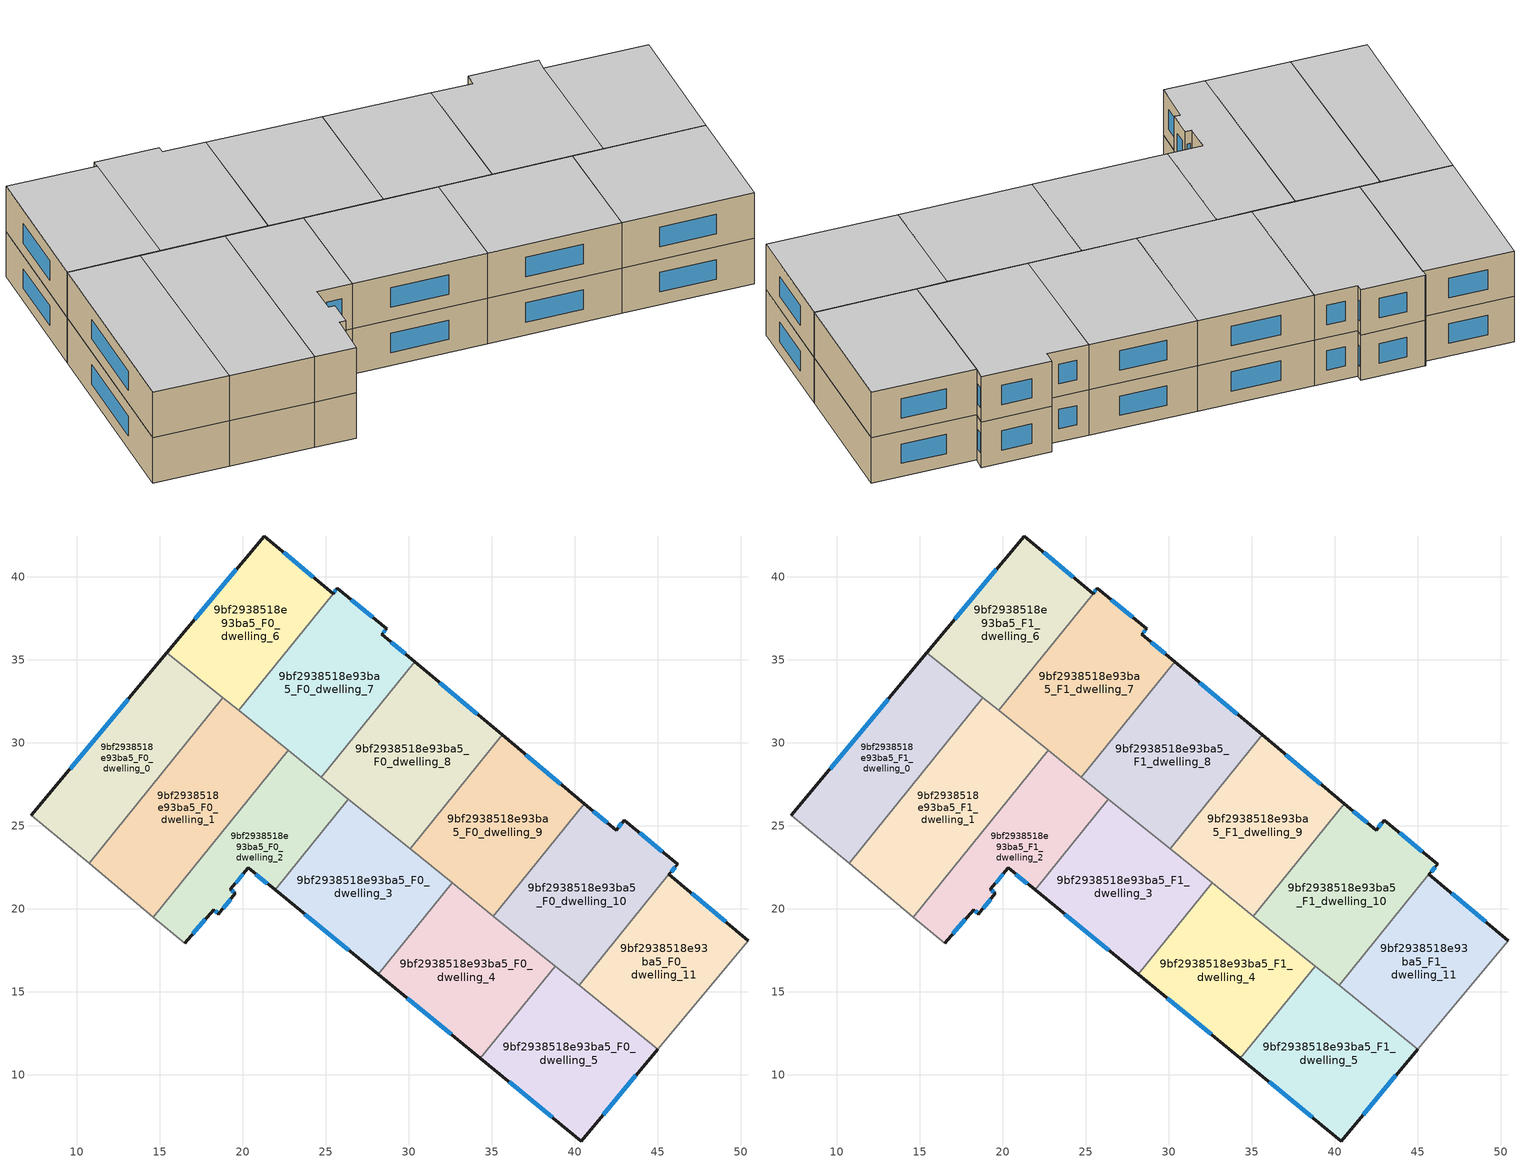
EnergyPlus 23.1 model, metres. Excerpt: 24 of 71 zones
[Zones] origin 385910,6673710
9bf2938518e93ba5_F0_dwelling_0
 floor ground (EU_floor_Construction): 18.81,32.71 10.74,22.73 7.27,25.63 15.44,35.43 z0
 wall outside (EU_wall_Construction): 15.44,35.43 7.27,25.63 z0:3
 wall to 9bf2938518e93ba5_F0_dwelling_1 (EU_wall_Construction): 10.74,22.73 18.81,32.71 z0:3
 wall adiabatic (EU_wall_Construction): 7.27,25.63 10.74,22.73 z0:3
 wall to 9bf2938518e93ba5_F0_dwelling_6 (EU_wall_Construction): 18.81,32.71 15.44,35.43 z0:3
 window (EU_Window_Construction): 13.11,32.63 9.6,28.43 z0.86:2.14
9bf2938518e93ba5_F0_dwelling_1
 floor ground (EU_floor_Construction): 22.74,29.54 14.62,19.49 10.74,22.73 18.81,32.71 z0
 wall to 9bf2938518e93ba5_F0_dwelling_2 (EU_wall_Construction): 14.62,19.49 22.74,29.54 z0:3
 wall adiabatic (EU_wall_Construction): 10.74,22.73 14.62,19.49 z0:3
 wall to 9bf2938518e93ba5_F0_dwelling_7 (EU_wall_Construction): 22.74,29.54 19.76,31.95 z0:3
 wall to 9bf2938518e93ba5_F0_dwelling_6 (EU_wall_Construction): 19.76,31.95 18.81,32.71 z0:3
9bf2938518e93ba5_F0_dwelling_10
 floor ground (EU_floor_Construction): 42.97,25.33 46.2,22.67 45.66,22.08 40.25,15.38 35.1,19.55 40.58,26.33 42.48,24.74 z0
 wall outside (EU_wall_Construction): 45.66,22.08 46.2,22.67 42.97,25.33 42.48,24.74 40.58,26.33 z0:3
 wall to 9bf2938518e93ba5_F0_dwelling_11 (EU_wall_Construction): 40.25,15.38 45.66,22.08 z0:3
 wall to 9bf2938518e93ba5_F0_dwelling_9 (EU_wall_Construction): 40.58,26.33 35.1,19.55 z0:3
 wall to 9bf2938518e93ba5_F0_dwelling_4 (EU_wall_Construction): 35.1,19.55 38.81,16.55 z0:3
 wall to 9bf2938518e93ba5_F0_dwelling_5 (EU_wall_Construction): 38.81,16.55 40.25,15.38 z0:3
 window (EU_Window_Construction): 41.94,25.19 41.12,25.87 / 42.83,25.16 42.62,24.91 / 45.28,23.43 43.89,24.57 / 45.81,22.25 46.04,22.5 z0.86:2.14
9bf2938518e93ba5_F0_dwelling_11
 floor ground (EU_floor_Construction): 50.44,18.08 44.99,11.55 40.25,15.38 45.66,22.08 z0
 wall outside (EU_wall_Construction): 50.44,18.08 45.66,22.08 z0:3
 wall adiabatic (EU_wall_Construction): 44.99,11.55 50.44,18.08 z0:3
 wall to 9bf2938518e93ba5_F0_dwelling_5 (EU_wall_Construction): 40.25,15.38 44.99,11.55 z0:3
 window (EU_Window_Construction): 49.07,19.22 47.03,20.94 z0.86:2.14
9bf2938518e93ba5_F0_dwelling_2
 floor ground (EU_floor_Construction): 26.36,26.61 21.95,21.14 20.33,22.47 19.26,21.18 19.56,20.93 18.54,19.68 18.26,19.95 16.5,17.92 14.62,19.49 22.74,29.54 z0
 wall outside (EU_wall_Construction): 16.5,17.92 18.26,19.95 18.54,19.68 19.56,20.93 19.26,21.18 20.33,22.47 21.95,21.14 z0:3
 wall adiabatic (EU_wall_Construction): 14.62,19.49 16.5,17.92 z0:3
 wall to 9bf2938518e93ba5_F0_dwelling_3 (EU_wall_Construction): 21.95,21.14 26.36,26.61 z0:3
 wall to 9bf2938518e93ba5_F0_dwelling_8 (EU_wall_Construction): 26.36,26.61 24.73,27.92 z0:3
 wall to 9bf2938518e93ba5_F0_dwelling_7 (EU_wall_Construction): 24.73,27.92 22.74,29.54 z0:3
 window (EU_Window_Construction): 18.83,20.04 19.27,20.58 / 18.34,19.87 18.46,19.76 / 17,18.5 17.75,19.37 / 20.79,22.09 21.49,21.52 / 19.57,21.55 20.03,22.11 / 19.47,21.01 19.35,21.11 z0.86:2.14
9bf2938518e93ba5_F0_dwelling_3
 floor ground (EU_floor_Construction): 32.61,21.56 28.16,16.05 21.95,21.14 26.36,26.61 z0
 wall outside (EU_wall_Construction): 21.95,21.14 28.16,16.05 z0:3
 wall to 9bf2938518e93ba5_F0_dwelling_4 (EU_wall_Construction): 28.16,16.05 32.61,21.56 z0:3
 wall to 9bf2938518e93ba5_F0_dwelling_9 (EU_wall_Construction): 32.61,21.56 30.08,23.61 z0:3
 wall to 9bf2938518e93ba5_F0_dwelling_8 (EU_wall_Construction): 30.08,23.61 26.36,26.61 z0:3
 window (EU_Window_Construction): 23.73,19.69 26.39,17.5 z0.86:2.14
9bf2938518e93ba5_F0_dwelling_4
 floor ground (EU_floor_Construction): 38.81,16.55 34.32,11 28.16,16.05 32.61,21.56 z0
 wall outside (EU_wall_Construction): 28.16,16.05 34.32,11 z0:3
 wall to 9bf2938518e93ba5_F0_dwelling_5 (EU_wall_Construction): 34.32,11 38.81,16.55 z0:3
 wall to 9bf2938518e93ba5_F0_dwelling_9 (EU_wall_Construction): 35.1,19.55 32.61,21.56 z0:3
 window (EU_Window_Construction): 29.92,14.6 32.56,12.44 z0.86:2.14
9bf2938518e93ba5_F0_dwelling_5
 floor ground (EU_floor_Construction): 44.99,11.55 40.38,6.02 34.32,11 38.81,16.55 z0
 wall outside (EU_wall_Construction): 34.32,11 40.38,6.02 44.99,11.55 z0:3
 window (EU_Window_Construction): 41.7,7.6 43.68,9.97 / 36.05,9.57 38.65,7.44 z0.86:2.14
9bf2938518e93ba5_F0_dwelling_6
 floor ground (EU_floor_Construction): 25.44,38.98 19.76,31.95 15.44,35.43 21.29,42.45 z0
 wall outside (EU_wall_Construction): 25.44,38.98 21.29,42.45 15.44,35.43 z0:3
 wall to 9bf2938518e93ba5_F0_dwelling_7 (EU_wall_Construction): 19.76,31.95 25.44,38.98 z0:3
 window (EU_Window_Construction): 19.62,40.45 17.11,37.44 / 24.25,39.97 22.48,41.46 z0.86:2.14
9bf2938518e93ba5_F0_dwelling_7
 floor ground (EU_floor_Construction): 28.67,36.86 28.38,36.52 30.35,34.88 24.73,27.92 19.76,31.95 25.44,38.98 25.68,39.3 25.69,39.29 z0
 wall outside (EU_wall_Construction): 30.35,34.88 28.38,36.52 28.67,36.86 25.69,39.29 25.68,39.3 25.44,38.98 z0:3
 wall to 9bf2938518e93ba5_F0_dwelling_8 (EU_wall_Construction): 24.73,27.92 30.35,34.88 z0:3
 window (EU_Window_Construction): 25.61,39.21 25.51,39.07 / 27.82,37.56 26.54,38.6 / 28.46,36.62 28.59,36.76 / 29.79,35.35 28.95,36.05 z0.86:2.14
9bf2938518e93ba5_F0_dwelling_8
 floor ground (EU_floor_Construction): 35.62,30.47 30.08,23.61 24.73,27.92 30.35,34.88 z0
 wall outside (EU_wall_Construction): 35.62,30.47 30.35,34.88 z0:3
 wall to 9bf2938518e93ba5_F0_dwelling_9 (EU_wall_Construction): 30.08,23.61 35.62,30.47 z0:3
 window (EU_Window_Construction): 34.12,31.73 31.86,33.62 z0.86:2.14
9bf2938518e93ba5_F0_dwelling_9
 floor ground (EU_floor_Construction): 40.58,26.33 35.1,19.55 30.08,23.61 35.62,30.47 z0
 wall outside (EU_wall_Construction): 40.58,26.33 35.62,30.47 z0:3
 window (EU_Window_Construction): 39.16,27.51 37.04,29.29 z0.86:2.14
9bf2938518e93ba5_F1_dwelling_0
 floor to 9bf2938518e93ba5_F0_dwelling_0 (EU_floor_Construction): 18.81,32.71 10.74,22.73 7.27,25.63 15.44,35.43 z3
 wall outside (EU_wall_Construction): 15.44,35.43 7.27,25.63 z3:6
 wall to 9bf2938518e93ba5_F1_dwelling_1 (EU_wall_Construction): 10.74,22.73 18.81,32.71 z3:6
 wall adiabatic (EU_wall_Construction): 7.27,25.63 10.74,22.73 z3:6
 wall to 9bf2938518e93ba5_F1_dwelling_6 (EU_wall_Construction): 18.81,32.71 15.44,35.43 z3:6
 window (EU_Window_Construction): 13.11,32.63 9.6,28.43 z3.86:5.14
 ceiling to 9bf2938518e93ba5_F2_dwelling_0 (EU_floor_Construction): 10.74,22.73 18.81,32.71 15.44,35.43 7.27,25.63 z6
9bf2938518e93ba5_F1_dwelling_1
 floor to 9bf2938518e93ba5_F0_dwelling_1 (EU_floor_Construction): 22.74,29.54 14.62,19.49 10.74,22.73 18.81,32.71 z3
 wall to 9bf2938518e93ba5_F1_dwelling_2 (EU_wall_Construction): 14.62,19.49 22.74,29.54 z3:6
 wall adiabatic (EU_wall_Construction): 10.74,22.73 14.62,19.49 z3:6
 wall to 9bf2938518e93ba5_F1_dwelling_7 (EU_wall_Construction): 22.74,29.54 19.76,31.95 z3:6
 wall to 9bf2938518e93ba5_F1_dwelling_6 (EU_wall_Construction): 19.76,31.95 18.81,32.71 z3:6
 ceiling to 9bf2938518e93ba5_F2_dwelling_1 (EU_floor_Construction): 14.62,19.49 22.74,29.54 18.81,32.71 10.74,22.73 z6
9bf2938518e93ba5_F1_dwelling_10
 floor to 9bf2938518e93ba5_F0_dwelling_10 (EU_floor_Construction): 42.97,25.33 46.2,22.67 45.66,22.08 40.25,15.38 35.1,19.55 40.58,26.33 42.48,24.74 z3
 wall outside (EU_wall_Construction): 45.66,22.08 46.2,22.67 42.97,25.33 42.48,24.74 40.58,26.33 z3:6
 wall to 9bf2938518e93ba5_F1_dwelling_11 (EU_wall_Construction): 40.25,15.38 45.66,22.08 z3:6
 wall to 9bf2938518e93ba5_F1_dwelling_9 (EU_wall_Construction): 40.58,26.33 35.1,19.55 z3:6
 wall to 9bf2938518e93ba5_F1_dwelling_4 (EU_wall_Construction): 35.1,19.55 38.81,16.55 z3:6
 wall to 9bf2938518e93ba5_F1_dwelling_5 (EU_wall_Construction): 38.81,16.55 40.25,15.38 z3:6
 window (EU_Window_Construction): 41.94,25.19 41.12,25.87 / 42.83,25.16 42.62,24.91 / 45.28,23.43 43.89,24.57 / 45.81,22.25 46.04,22.5 z3.86:5.14
 ceiling to 9bf2938518e93ba5_F2_dwelling_10 (EU_floor_Construction): 40.25,15.38 45.66,22.08 46.2,22.67 42.97,25.33 42.48,24.74 40.58,26.33 35.1,19.55 z6
9bf2938518e93ba5_F1_dwelling_11
 floor to 9bf2938518e93ba5_F0_dwelling_11 (EU_floor_Construction): 50.44,18.08 44.99,11.55 40.25,15.38 45.66,22.08 z3
 wall outside (EU_wall_Construction): 50.44,18.08 45.66,22.08 z3:6
 wall adiabatic (EU_wall_Construction): 44.99,11.55 50.44,18.08 z3:6
 wall to 9bf2938518e93ba5_F1_dwelling_5 (EU_wall_Construction): 40.25,15.38 44.99,11.55 z3:6
 window (EU_Window_Construction): 49.07,19.22 47.03,20.94 z3.86:5.14
 ceiling to 9bf2938518e93ba5_F2_dwelling_11 (EU_floor_Construction): 44.99,11.55 50.44,18.08 45.66,22.08 40.25,15.38 z6
9bf2938518e93ba5_F1_dwelling_2
 floor to 9bf2938518e93ba5_F0_dwelling_2 (EU_floor_Construction): 26.36,26.61 21.95,21.14 20.33,22.47 19.26,21.18 19.56,20.93 18.54,19.68 18.26,19.95 16.5,17.92 14.62,19.49 22.74,29.54 z3
 wall outside (EU_wall_Construction): 16.5,17.92 18.26,19.95 18.54,19.68 19.56,20.93 19.26,21.18 20.33,22.47 21.95,21.14 z3:6
 wall adiabatic (EU_wall_Construction): 14.62,19.49 16.5,17.92 z3:6
 wall to 9bf2938518e93ba5_F1_dwelling_3 (EU_wall_Construction): 21.95,21.14 26.36,26.61 z3:6
 wall to 9bf2938518e93ba5_F1_dwelling_8 (EU_wall_Construction): 26.36,26.61 24.73,27.92 z3:6
 wall to 9bf2938518e93ba5_F1_dwelling_7 (EU_wall_Construction): 24.73,27.92 22.74,29.54 z3:6
 window (EU_Window_Construction): 18.83,20.04 19.27,20.58 / 18.34,19.87 18.46,19.76 / 17,18.5 17.75,19.37 / 20.79,22.09 21.49,21.52 / 19.57,21.55 20.03,22.11 / 19.47,21.01 19.35,21.11 z3.86:5.14
 ceiling to 9bf2938518e93ba5_F2_dwelling_2 (EU_floor_Construction): 21.95,21.14 26.36,26.61 22.74,29.54 14.62,19.49 16.5,17.92 18.26,19.95 18.54,19.68 19.56,20.93 19.26,21.18 20.33,22.47 z6
9bf2938518e93ba5_F1_dwelling_3
 floor to 9bf2938518e93ba5_F0_dwelling_3 (EU_floor_Construction): 32.61,21.56 28.16,16.05 21.95,21.14 26.36,26.61 z3
 wall outside (EU_wall_Construction): 21.95,21.14 28.16,16.05 z3:6
 wall to 9bf2938518e93ba5_F1_dwelling_4 (EU_wall_Construction): 28.16,16.05 32.61,21.56 z3:6
 wall to 9bf2938518e93ba5_F1_dwelling_9 (EU_wall_Construction): 32.61,21.56 30.08,23.61 z3:6
 wall to 9bf2938518e93ba5_F1_dwelling_8 (EU_wall_Construction): 30.08,23.61 26.36,26.61 z3:6
 window (EU_Window_Construction): 23.73,19.69 26.39,17.5 z3.86:5.14
 ceiling to 9bf2938518e93ba5_F2_dwelling_3 (EU_floor_Construction): 28.16,16.05 32.61,21.56 26.36,26.61 21.95,21.14 z6
9bf2938518e93ba5_F1_dwelling_4
 floor to 9bf2938518e93ba5_F0_dwelling_4 (EU_floor_Construction): 38.81,16.55 34.32,11 28.16,16.05 32.61,21.56 z3
 wall outside (EU_wall_Construction): 28.16,16.05 34.32,11 z3:6
 wall to 9bf2938518e93ba5_F1_dwelling_5 (EU_wall_Construction): 34.32,11 38.81,16.55 z3:6
 wall to 9bf2938518e93ba5_F1_dwelling_9 (EU_wall_Construction): 35.1,19.55 32.61,21.56 z3:6
 window (EU_Window_Construction): 29.92,14.6 32.56,12.44 z3.86:5.14
 ceiling to 9bf2938518e93ba5_F2_dwelling_4 (EU_floor_Construction): 34.32,11 38.81,16.55 32.61,21.56 28.16,16.05 z6
9bf2938518e93ba5_F1_dwelling_5
 floor to 9bf2938518e93ba5_F0_dwelling_5 (EU_floor_Construction): 44.99,11.55 40.38,6.02 34.32,11 38.81,16.55 z3
 wall outside (EU_wall_Construction): 34.32,11 40.38,6.02 44.99,11.55 z3:6
 window (EU_Window_Construction): 41.7,7.6 43.68,9.97 / 36.05,9.57 38.65,7.44 z3.86:5.14
 ceiling to 9bf2938518e93ba5_F2_dwelling_5 (EU_floor_Construction): 40.38,6.02 44.99,11.55 38.81,16.55 34.32,11 z6
9bf2938518e93ba5_F1_dwelling_6
 floor to 9bf2938518e93ba5_F0_dwelling_6 (EU_floor_Construction): 25.44,38.98 19.76,31.95 15.44,35.43 21.29,42.45 z3
 wall outside (EU_wall_Construction): 25.44,38.98 21.29,42.45 15.44,35.43 z3:6
 wall to 9bf2938518e93ba5_F1_dwelling_7 (EU_wall_Construction): 19.76,31.95 25.44,38.98 z3:6
 window (EU_Window_Construction): 19.62,40.45 17.11,37.44 / 24.25,39.97 22.48,41.46 z3.86:5.14
 ceiling to 9bf2938518e93ba5_F2_dwelling_6 (EU_floor_Construction): 19.76,31.95 25.44,38.98 21.29,42.45 15.44,35.43 z6
9bf2938518e93ba5_F1_dwelling_7
 floor to 9bf2938518e93ba5_F0_dwelling_7 (EU_floor_Construction): 28.67,36.86 28.38,36.52 30.35,34.88 24.73,27.92 19.76,31.95 25.44,38.98 25.68,39.3 25.69,39.29 z3
 wall outside (EU_wall_Construction): 30.35,34.88 28.38,36.52 28.67,36.86 25.69,39.29 25.68,39.3 25.44,38.98 z3:6
 wall to 9bf2938518e93ba5_F1_dwelling_8 (EU_wall_Construction): 24.73,27.92 30.35,34.88 z3:6
 window (EU_Window_Construction): 25.61,39.21 25.51,39.07 / 27.82,37.56 26.54,38.6 / 28.46,36.62 28.59,36.76 / 29.79,35.35 28.95,36.05 z3.86:5.14
 ceiling to 9bf2938518e93ba5_F2_dwelling_7 (EU_floor_Construction): 24.73,27.92 30.35,34.88 28.38,36.52 28.67,36.86 25.69,39.29 25.68,39.3 25.44,38.98 19.76,31.95 z6
9bf2938518e93ba5_F1_dwelling_8
 floor to 9bf2938518e93ba5_F0_dwelling_8 (EU_floor_Construction): 35.62,30.47 30.08,23.61 24.73,27.92 30.35,34.88 z3
 wall outside (EU_wall_Construction): 35.62,30.47 30.35,34.88 z3:6
 wall to 9bf2938518e93ba5_F1_dwelling_9 (EU_wall_Construction): 30.08,23.61 35.62,30.47 z3:6
 window (EU_Window_Construction): 34.12,31.73 31.86,33.62 z3.86:5.14
 ceiling to 9bf2938518e93ba5_F2_dwelling_8 (EU_floor_Construction): 30.08,23.61 35.62,30.47 30.35,34.88 24.73,27.92 z6
9bf2938518e93ba5_F1_dwelling_9
 floor to 9bf2938518e93ba5_F0_dwelling_9 (EU_floor_Construction): 40.58,26.33 35.1,19.55 30.08,23.61 35.62,30.47 z3
 wall outside (EU_wall_Construction): 40.58,26.33 35.62,30.47 z3:6
 window (EU_Window_Construction): 39.16,27.51 37.04,29.29 z3.86:5.14
 ceiling to 9bf2938518e93ba5_F2_dwelling_9 (EU_floor_Construction): 35.1,19.55 40.58,26.33 35.62,30.47 30.08,23.61 z6
[Building]
EU S2 Campaign: North Axis=0; Terrain=City; Solar Distribution=FullExterior
[Site:Location]
Helsinki-Vantaa.AP: Latitude=60.317; Longitude=24.963; Time Zone=2; Elevation=54.6
[SizingPeriod:WeatherFileDays]
AnnualSizingPeriod: Begin Month=1; Begin Day of Month=1; End Month=12; End Day of Month=31; Day of Week for Start Day=Monday; Use Weather File Daylight Saving Period=No; Use Weather File Rain and Snow Indicators=No
[MATERIAL]
EU_InternalMass_Material: Roughness=MediumRough; Thickness=0.1; Conductivity=1; Density=1800; Specific Heat=900; Thermal Absorptance=0.9; Solar Absorptance=0.7; Visible Absorptance=0.7
[MATERIAL:NOMASS] Roughness=MediumRough; Thermal Absorptance=0.9; Solar Absorptance=0.7; Visible Absorptance=0.7
Name | Thermal Resistance
EU_wall_NoMass | 1.10183
EU_floor_NoMass | 1.70606
[WINDOWMATERIAL:SIMPLEGLAZINGSYSTEM]
EU_Window_SimpleGlazing: UFactor=3.11035; Solar Heat Gain Coefficient=0.8; Visible Transmittance=0.8
[CONSTRUCTION]
EU_wall_Construction: EU_wall_NoMass
EU_floor_Construction: EU_floor_NoMass
EU_Window_Construction: EU_Window_SimpleGlazing
EU_InternalMass_Construction: EU_InternalMass_Material
[ZONE] Type=1; Multiplier=1; Ceiling Height=autocalculate; Floor Area=autocalculate; Part of Total Floor Area=Yes
Name | Volume
9bf2938518e93ba5_F0_dwelling_0; 9bf2938518e93ba5_F1_dwelling_0 | 169.975
9bf2938518e93ba5_F0_dwelling_1; 9bf2938518e93ba5_F1_dwelling_1 | 195.117
9bf2938518e93ba5_F0_dwelling_10; 9bf2938518e93ba5_F1_dwelling_10 | 181.893
9bf2938518e93ba5_F0_dwelling_11; 9bf2938518e93ba5_F1_dwelling_11 | 158.074
9bf2938518e93ba5_F0_dwelling_2; 9bf2938518e93ba5_F1_dwelling_2 | 144.866
9bf2938518e93ba5_F0_dwelling_3; 9bf2938518e93ba5_F1_dwelling_3 | 169.984
9bf2938518e93ba5_F0_dwelling_4; 9bf2938518e93ba5_F1_dwelling_4 | 169.971
9bf2938518e93ba5_F0_dwelling_5; 9bf2938518e93ba5_F1_dwelling_5 | 170.008
9bf2938518e93ba5_F0_dwelling_6; 9bf2938518e93ba5_F1_dwelling_6 | 149.381
9bf2938518e93ba5_F0_dwelling_7; 9bf2938518e93ba5_F1_dwelling_7 | 177.582
9bf2938518e93ba5_F0_dwelling_8; 9bf2938518e93ba5_F1_dwelling_8 | 182.99
9bf2938518e93ba5_F0_dwelling_9; 9bf2938518e93ba5_F1_dwelling_9 | 169.978
[INTERNALMASS] Construction=EU_InternalMass_Construction
Name | Zone or ZoneList | Surface Area
9bf2938518e93ba5_F0_dwelling_0_EU_InternalMass | 9bf2938518e93ba5_F0_dwelling_0 | 56.6587
9bf2938518e93ba5_F0_dwelling_1_EU_InternalMass | 9bf2938518e93ba5_F0_dwelling_1 | 65.0393
9bf2938518e93ba5_F0_dwelling_2_EU_InternalMass | 9bf2938518e93ba5_F0_dwelling_2 | 48.2892
9bf2938518e93ba5_F0_dwelling_3_EU_InternalMass | 9bf2938518e93ba5_F0_dwelling_3 | 56.6609
9bf2938518e93ba5_F0_dwelling_4_EU_InternalMass | 9bf2938518e93ba5_F0_dwelling_4 | 56.6571
9bf2938518e93ba5_F0_dwelling_5_EU_InternalMass | 9bf2938518e93ba5_F0_dwelling_5 | 56.669
9bf2938518e93ba5_F0_dwelling_6_EU_InternalMass | 9bf2938518e93ba5_F0_dwelling_6 | 49.7936
9bf2938518e93ba5_F0_dwelling_7_EU_InternalMass | 9bf2938518e93ba5_F0_dwelling_7 | 59.1939
9bf2938518e93ba5_F0_dwelling_8_EU_InternalMass | 9bf2938518e93ba5_F0_dwelling_8 | 60.997
9bf2938518e93ba5_F0_dwelling_9_EU_InternalMass | 9bf2938518e93ba5_F0_dwelling_9 | 56.6591
9bf2938518e93ba5_F0_dwelling_10_EU_InternalMass | 9bf2938518e93ba5_F0_dwelling_10 | 60.6311
9bf2938518e93ba5_F0_dwelling_11_EU_InternalMass | 9bf2938518e93ba5_F0_dwelling_11 | 52.6913
9bf2938518e93ba5_F1_dwelling_0_EU_InternalMass | 9bf2938518e93ba5_F1_dwelling_0 | 56.6587
9bf2938518e93ba5_F1_dwelling_1_EU_InternalMass | 9bf2938518e93ba5_F1_dwelling_1 | 65.0393
9bf2938518e93ba5_F1_dwelling_2_EU_InternalMass | 9bf2938518e93ba5_F1_dwelling_2 | 48.2892
9bf2938518e93ba5_F1_dwelling_3_EU_InternalMass | 9bf2938518e93ba5_F1_dwelling_3 | 56.6609
9bf2938518e93ba5_F1_dwelling_4_EU_InternalMass | 9bf2938518e93ba5_F1_dwelling_4 | 56.6571
9bf2938518e93ba5_F1_dwelling_5_EU_InternalMass | 9bf2938518e93ba5_F1_dwelling_5 | 56.669
9bf2938518e93ba5_F1_dwelling_6_EU_InternalMass | 9bf2938518e93ba5_F1_dwelling_6 | 49.7936
9bf2938518e93ba5_F1_dwelling_7_EU_InternalMass | 9bf2938518e93ba5_F1_dwelling_7 | 59.1939
9bf2938518e93ba5_F1_dwelling_8_EU_InternalMass | 9bf2938518e93ba5_F1_dwelling_8 | 60.997
9bf2938518e93ba5_F1_dwelling_9_EU_InternalMass | 9bf2938518e93ba5_F1_dwelling_9 | 56.6591
9bf2938518e93ba5_F1_dwelling_10_EU_InternalMass | 9bf2938518e93ba5_F1_dwelling_10 | 60.6311
9bf2938518e93ba5_F1_dwelling_11_EU_InternalMass | 9bf2938518e93ba5_F1_dwelling_11 | 52.6913
[OTHEREQUIPMENT] Fuel Type=Electricity; Design Level Calculation Method=Watts/Area; Power per Zone Floor Area=1; Fraction Latent=0; Fraction Radiant=0; Fraction Lost=0; Carbon Dioxide Generation Rate=0; EndUse Subcategory=EU_Step8_InternalGains
Name | Zone or ZoneList or Space or SpaceList | Schedule
EU_Step8_InternalGain_9bf2938518e93ba5_F0_dwelling_0_f000 | 9bf2938518e93ba5_F0_dwelling_0 | EU_Step8_GainSchedule_9bf2938518e93ba5_F0_dwelling_0_f000
EU_Step8_InternalGain_9bf2938518e93ba5_F0_dwelling_1_f000 | 9bf2938518e93ba5_F0_dwelling_1 | EU_Step8_GainSchedule_9bf2938518e93ba5_F0_dwelling_1_f000
EU_Step8_InternalGain_9bf2938518e93ba5_F0_dwelling_2_f000 | 9bf2938518e93ba5_F0_dwelling_2 | EU_Step8_GainSchedule_9bf2938518e93ba5_F0_dwelling_2_f000
EU_Step8_InternalGain_9bf2938518e93ba5_F0_dwelling_3_f000 | 9bf2938518e93ba5_F0_dwelling_3 | EU_Step8_GainSchedule_9bf2938518e93ba5_F0_dwelling_3_f000
EU_Step8_InternalGain_9bf2938518e93ba5_F0_dwelling_4_f000 | 9bf2938518e93ba5_F0_dwelling_4 | EU_Step8_GainSchedule_9bf2938518e93ba5_F0_dwelling_4_f000
EU_Step8_InternalGain_9bf2938518e93ba5_F0_dwelling_5_f000 | 9bf2938518e93ba5_F0_dwelling_5 | EU_Step8_GainSchedule_9bf2938518e93ba5_F0_dwelling_5_f000
EU_Step8_InternalGain_9bf2938518e93ba5_F0_dwelling_6_f000 | 9bf2938518e93ba5_F0_dwelling_6 | EU_Step8_GainSchedule_9bf2938518e93ba5_F0_dwelling_6_f000
EU_Step8_InternalGain_9bf2938518e93ba5_F0_dwelling_7_f000 | 9bf2938518e93ba5_F0_dwelling_7 | EU_Step8_GainSchedule_9bf2938518e93ba5_F0_dwelling_7_f000
EU_Step8_InternalGain_9bf2938518e93ba5_F0_dwelling_8_f000 | 9bf2938518e93ba5_F0_dwelling_8 | EU_Step8_GainSchedule_9bf2938518e93ba5_F0_dwelling_8_f000
EU_Step8_InternalGain_9bf2938518e93ba5_F0_dwelling_9_f000 | 9bf2938518e93ba5_F0_dwelling_9 | EU_Step8_GainSchedule_9bf2938518e93ba5_F0_dwelling_9_f000
EU_Step8_InternalGain_9bf2938518e93ba5_F0_dwelling_10_f000 | 9bf2938518e93ba5_F0_dwelling_10 | EU_Step8_GainSchedule_9bf2938518e93ba5_F0_dwelling_10_f000
EU_Step8_InternalGain_9bf2938518e93ba5_F0_dwelling_11_f000 | 9bf2938518e93ba5_F0_dwelling_11 | EU_Step8_GainSchedule_9bf2938518e93ba5_F0_dwelling_11_f000
EU_Step8_InternalGain_9bf2938518e93ba5_F1_dwelling_0_f000 | 9bf2938518e93ba5_F1_dwelling_0 | EU_Step8_GainSchedule_9bf2938518e93ba5_F1_dwelling_0_f000
EU_Step8_InternalGain_9bf2938518e93ba5_F1_dwelling_1_f000 | 9bf2938518e93ba5_F1_dwelling_1 | EU_Step8_GainSchedule_9bf2938518e93ba5_F1_dwelling_1_f000
EU_Step8_InternalGain_9bf2938518e93ba5_F1_dwelling_2_f000 | 9bf2938518e93ba5_F1_dwelling_2 | EU_Step8_GainSchedule_9bf2938518e93ba5_F1_dwelling_2_f000
EU_Step8_InternalGain_9bf2938518e93ba5_F1_dwelling_3_f000 | 9bf2938518e93ba5_F1_dwelling_3 | EU_Step8_GainSchedule_9bf2938518e93ba5_F1_dwelling_3_f000
EU_Step8_InternalGain_9bf2938518e93ba5_F1_dwelling_4_f000 | 9bf2938518e93ba5_F1_dwelling_4 | EU_Step8_GainSchedule_9bf2938518e93ba5_F1_dwelling_4_f000
EU_Step8_InternalGain_9bf2938518e93ba5_F1_dwelling_5_f000 | 9bf2938518e93ba5_F1_dwelling_5 | EU_Step8_GainSchedule_9bf2938518e93ba5_F1_dwelling_5_f000
EU_Step8_InternalGain_9bf2938518e93ba5_F1_dwelling_6_f000 | 9bf2938518e93ba5_F1_dwelling_6 | EU_Step8_GainSchedule_9bf2938518e93ba5_F1_dwelling_6_f000
EU_Step8_InternalGain_9bf2938518e93ba5_F1_dwelling_7_f000 | 9bf2938518e93ba5_F1_dwelling_7 | EU_Step8_GainSchedule_9bf2938518e93ba5_F1_dwelling_7_f000
EU_Step8_InternalGain_9bf2938518e93ba5_F1_dwelling_8_f000 | 9bf2938518e93ba5_F1_dwelling_8 | EU_Step8_GainSchedule_9bf2938518e93ba5_F1_dwelling_8_f000
EU_Step8_InternalGain_9bf2938518e93ba5_F1_dwelling_9_f000 | 9bf2938518e93ba5_F1_dwelling_9 | EU_Step8_GainSchedule_9bf2938518e93ba5_F1_dwelling_9_f000
EU_Step8_InternalGain_9bf2938518e93ba5_F1_dwelling_10_f000 | 9bf2938518e93ba5_F1_dwelling_10 | EU_Step8_GainSchedule_9bf2938518e93ba5_F1_dwelling_10_f000
EU_Step8_InternalGain_9bf2938518e93ba5_F1_dwelling_11_f000 | 9bf2938518e93ba5_F1_dwelling_11 | EU_Step8_GainSchedule_9bf2938518e93ba5_F1_dwelling_11_f000
[ZONEVENTILATION:DESIGNFLOWRATE] Schedule=EU_AlwaysOn; Design Flow Rate Calculation Method=AirChanges/Hour; Air Changes per Hour=0.756316; Ventilation Type=Natural; Fan Pressure Rise=0; Fan Total Efficiency=1; Constant Term Coefficient=1; Temperature Term Coefficient=0; Velocity Term Coefficient=0; Velocity Squared Term Coefficient=0; Minimum Indoor Temperature=-100; Maximum Indoor Temperature=100; Delta Temperature=-100; Minimum Outdoor Temperature=-100; Maximum Outdoor Temperature=100; Maximum Wind Speed=40
Name | Zone or ZoneList or Space or SpaceList
EU_ConstantAir_9bf2938518e93ba5_F0_dwelling_0 | 9bf2938518e93ba5_F0_dwelling_0
EU_ConstantAir_9bf2938518e93ba5_F0_dwelling_1 | 9bf2938518e93ba5_F0_dwelling_1
EU_ConstantAir_9bf2938518e93ba5_F0_dwelling_2 | 9bf2938518e93ba5_F0_dwelling_2
EU_ConstantAir_9bf2938518e93ba5_F0_dwelling_3 | 9bf2938518e93ba5_F0_dwelling_3
EU_ConstantAir_9bf2938518e93ba5_F0_dwelling_4 | 9bf2938518e93ba5_F0_dwelling_4
EU_ConstantAir_9bf2938518e93ba5_F0_dwelling_5 | 9bf2938518e93ba5_F0_dwelling_5
EU_ConstantAir_9bf2938518e93ba5_F0_dwelling_6 | 9bf2938518e93ba5_F0_dwelling_6
EU_ConstantAir_9bf2938518e93ba5_F0_dwelling_7 | 9bf2938518e93ba5_F0_dwelling_7
EU_ConstantAir_9bf2938518e93ba5_F0_dwelling_8 | 9bf2938518e93ba5_F0_dwelling_8
EU_ConstantAir_9bf2938518e93ba5_F0_dwelling_9 | 9bf2938518e93ba5_F0_dwelling_9
EU_ConstantAir_9bf2938518e93ba5_F0_dwelling_10 | 9bf2938518e93ba5_F0_dwelling_10
EU_ConstantAir_9bf2938518e93ba5_F0_dwelling_11 | 9bf2938518e93ba5_F0_dwelling_11
EU_ConstantAir_9bf2938518e93ba5_F1_dwelling_0 | 9bf2938518e93ba5_F1_dwelling_0
EU_ConstantAir_9bf2938518e93ba5_F1_dwelling_1 | 9bf2938518e93ba5_F1_dwelling_1
EU_ConstantAir_9bf2938518e93ba5_F1_dwelling_2 | 9bf2938518e93ba5_F1_dwelling_2
EU_ConstantAir_9bf2938518e93ba5_F1_dwelling_3 | 9bf2938518e93ba5_F1_dwelling_3
EU_ConstantAir_9bf2938518e93ba5_F1_dwelling_4 | 9bf2938518e93ba5_F1_dwelling_4
EU_ConstantAir_9bf2938518e93ba5_F1_dwelling_5 | 9bf2938518e93ba5_F1_dwelling_5
EU_ConstantAir_9bf2938518e93ba5_F1_dwelling_6 | 9bf2938518e93ba5_F1_dwelling_6
EU_ConstantAir_9bf2938518e93ba5_F1_dwelling_7 | 9bf2938518e93ba5_F1_dwelling_7
EU_ConstantAir_9bf2938518e93ba5_F1_dwelling_8 | 9bf2938518e93ba5_F1_dwelling_8
EU_ConstantAir_9bf2938518e93ba5_F1_dwelling_9 | 9bf2938518e93ba5_F1_dwelling_9
EU_ConstantAir_9bf2938518e93ba5_F1_dwelling_10 | 9bf2938518e93ba5_F1_dwelling_10
EU_ConstantAir_9bf2938518e93ba5_F1_dwelling_11 | 9bf2938518e93ba5_F1_dwelling_11
[HVACTEMPLATE:THERMOSTAT] Constant Heating Setpoint=20; Constant Cooling Setpoint=50
EU_HeatOnly_9bf2938518e93ba5_F0_dwelling_0; EU_HeatOnly_9bf2938518e93ba5_F0_dwelling_1; EU_HeatOnly_9bf2938518e93ba5_F0_dwelling_2; EU_HeatOnly_9bf2938518e93ba5_F0_dwelling_3; EU_HeatOnly_9bf2938518e93ba5_F0_dwelling_4; EU_HeatOnly_9bf2938518e93ba5_F0_dwelling_5; EU_HeatOnly_9bf2938518e93ba5_F0_dwelling_6; EU_HeatOnly_9bf2938518e93ba5_F0_dwelling_7; EU_HeatOnly_9bf2938518e93ba5_F0_dwelling_8; EU_HeatOnly_9bf2938518e93ba5_F0_dwelling_9; EU_HeatOnly_9bf2938518e93ba5_F0_dwelling_10; EU_HeatOnly_9bf2938518e93ba5_F0_dwelling_11; EU_HeatOnly_9bf2938518e93ba5_F1_dwelling_0; EU_HeatOnly_9bf2938518e93ba5_F1_dwelling_1; EU_HeatOnly_9bf2938518e93ba5_F1_dwelling_2; EU_HeatOnly_9bf2938518e93ba5_F1_dwelling_3; EU_HeatOnly_9bf2938518e93ba5_F1_dwelling_4; EU_HeatOnly_9bf2938518e93ba5_F1_dwelling_5; EU_HeatOnly_9bf2938518e93ba5_F1_dwelling_6; EU_HeatOnly_9bf2938518e93ba5_F1_dwelling_7; EU_HeatOnly_9bf2938518e93ba5_F1_dwelling_8; EU_HeatOnly_9bf2938518e93ba5_F1_dwelling_9; EU_HeatOnly_9bf2938518e93ba5_F1_dwelling_10; EU_HeatOnly_9bf2938518e93ba5_F1_dwelling_11; EU_HeatOnly_9bf2938518e93ba5_F2_dwelling_0; EU_HeatOnly_9bf2938518e93ba5_F2_dwelling_1; EU_HeatOnly_9bf2938518e93ba5_F2_dwelling_2; EU_HeatOnly_9bf2938518e93ba5_F2_dwelling_3; EU_HeatOnly_9bf2938518e93ba5_F2_dwelling_4; EU_HeatOnly_9bf2938518e93ba5_F2_dwelling_5; EU_HeatOnly_9bf2938518e93ba5_F2_dwelling_6; EU_HeatOnly_9bf2938518e93ba5_F2_dwelling_7; EU_HeatOnly_9bf2938518e93ba5_F2_dwelling_8; EU_HeatOnly_9bf2938518e93ba5_F2_dwelling_9; EU_HeatOnly_9bf2938518e93ba5_F2_dwelling_10; EU_HeatOnly_9bf2938518e93ba5_F2_dwelling_11; EU_HeatOnly_9bf2938518e93ba5_F3_dwelling_0; EU_HeatOnly_9bf2938518e93ba5_F3_dwelling_1; EU_HeatOnly_9bf2938518e93ba5_F3_dwelling_2; EU_HeatOnly_9bf2938518e93ba5_F3_dwelling_3; EU_HeatOnly_9bf2938518e93ba5_F3_dwelling_4; EU_HeatOnly_9bf2938518e93ba5_F3_dwelling_5; EU_HeatOnly_9bf2938518e93ba5_F3_dwelling_6; EU_HeatOnly_9bf2938518e93ba5_F3_dwelling_7; EU_HeatOnly_9bf2938518e93ba5_F3_dwelling_8; EU_HeatOnly_9bf2938518e93ba5_F3_dwelling_9; EU_HeatOnly_9bf2938518e93ba5_F3_dwelling_10; EU_HeatOnly_9bf2938518e93ba5_F3_dwelling_11; EU_HeatOnly_9bf2938518e93ba5_F4_dwelling_0; EU_HeatOnly_9bf2938518e93ba5_F4_dwelling_1; EU_HeatOnly_9bf2938518e93ba5_F4_dwelling_2; EU_HeatOnly_9bf2938518e93ba5_F4_dwelling_3; EU_HeatOnly_9bf2938518e93ba5_F4_dwelling_4; EU_HeatOnly_9bf2938518e93ba5_F4_dwelling_5; EU_HeatOnly_9bf2938518e93ba5_F4_dwelling_6; EU_HeatOnly_9bf2938518e93ba5_F4_dwelling_7; EU_HeatOnly_9bf2938518e93ba5_F4_dwelling_8; EU_HeatOnly_9bf2938518e93ba5_F4_dwelling_9; EU_HeatOnly_9bf2938518e93ba5_F4_dwelling_10; EU_HeatOnly_9bf2938518e93ba5_F4_dwelling_11; EU_HeatOnly_9bf2938518e93ba5_F5_dwelling_0; EU_HeatOnly_9bf2938518e93ba5_F5_dwelling_1; EU_HeatOnly_9bf2938518e93ba5_F5_dwelling_2; EU_HeatOnly_9bf2938518e93ba5_F5_dwelling_3; EU_HeatOnly_9bf2938518e93ba5_F5_dwelling_4; EU_HeatOnly_9bf2938518e93ba5_F5_dwelling_5; EU_HeatOnly_9bf2938518e93ba5_F5_dwelling_6; EU_HeatOnly_9bf2938518e93ba5_F5_dwelling_7; EU_HeatOnly_9bf2938518e93ba5_F5_dwelling_8; EU_HeatOnly_9bf2938518e93ba5_F5_dwelling_9; EU_HeatOnly_9bf2938518e93ba5_F5_dwelling_10
[HVACTEMPLATE:ZONE:IDEALLOADSAIRSYSTEM] System Availability Schedule=EU_AlwaysOn; Maximum Heating Supply Air Temperature=50; Minimum Cooling Supply Air Temperature=13; Maximum Heating Supply Air Humidity Ratio=0.0156; Minimum Cooling Supply Air Humidity Ratio=0.0077; Heating Limit=NoLimit; Cooling Limit=NoLimit; Heating Availability Schedule=EU_AlwaysOn; Cooling Availability Schedule=EU_CoolingOff; Dehumidification Control Type=ConstantSensibleHeatRatio; Cooling Sensible Heat Ratio=0.7; Dehumidification Setpoint=60; Humidification Control Type=None; Humidification Setpoint=30; Outdoor Air Method=None; Outdoor Air Flow Rate per Person=0.00944; Outdoor Air Flow Rate per Zone Floor Area=0; Outdoor Air Flow Rate per Zone=0; Demand Controlled Ventilation Type=None; Outdoor Air Economizer Type=NoEconomizer; Heat Recovery Type=None; Sensible Heat Recovery Effectiveness=0.7; Latent Heat Recovery Effectiveness=0.65
Name | Template Thermostat
9bf2938518e93ba5_F0_dwelling_0 | EU_HeatOnly_9bf2938518e93ba5_F0_dwelling_0
9bf2938518e93ba5_F0_dwelling_1 | EU_HeatOnly_9bf2938518e93ba5_F0_dwelling_1
9bf2938518e93ba5_F0_dwelling_2 | EU_HeatOnly_9bf2938518e93ba5_F0_dwelling_2
9bf2938518e93ba5_F0_dwelling_3 | EU_HeatOnly_9bf2938518e93ba5_F0_dwelling_3
9bf2938518e93ba5_F0_dwelling_4 | EU_HeatOnly_9bf2938518e93ba5_F0_dwelling_4
9bf2938518e93ba5_F0_dwelling_5 | EU_HeatOnly_9bf2938518e93ba5_F0_dwelling_5
9bf2938518e93ba5_F0_dwelling_6 | EU_HeatOnly_9bf2938518e93ba5_F0_dwelling_6
9bf2938518e93ba5_F0_dwelling_7 | EU_HeatOnly_9bf2938518e93ba5_F0_dwelling_7
9bf2938518e93ba5_F0_dwelling_8 | EU_HeatOnly_9bf2938518e93ba5_F0_dwelling_8
9bf2938518e93ba5_F0_dwelling_9 | EU_HeatOnly_9bf2938518e93ba5_F0_dwelling_9
9bf2938518e93ba5_F0_dwelling_10 | EU_HeatOnly_9bf2938518e93ba5_F0_dwelling_10
9bf2938518e93ba5_F0_dwelling_11 | EU_HeatOnly_9bf2938518e93ba5_F0_dwelling_11
9bf2938518e93ba5_F1_dwelling_0 | EU_HeatOnly_9bf2938518e93ba5_F1_dwelling_0
9bf2938518e93ba5_F1_dwelling_1 | EU_HeatOnly_9bf2938518e93ba5_F1_dwelling_1
9bf2938518e93ba5_F1_dwelling_2 | EU_HeatOnly_9bf2938518e93ba5_F1_dwelling_2
9bf2938518e93ba5_F1_dwelling_3 | EU_HeatOnly_9bf2938518e93ba5_F1_dwelling_3
9bf2938518e93ba5_F1_dwelling_4 | EU_HeatOnly_9bf2938518e93ba5_F1_dwelling_4
9bf2938518e93ba5_F1_dwelling_5 | EU_HeatOnly_9bf2938518e93ba5_F1_dwelling_5
9bf2938518e93ba5_F1_dwelling_6 | EU_HeatOnly_9bf2938518e93ba5_F1_dwelling_6
9bf2938518e93ba5_F1_dwelling_7 | EU_HeatOnly_9bf2938518e93ba5_F1_dwelling_7
9bf2938518e93ba5_F1_dwelling_8 | EU_HeatOnly_9bf2938518e93ba5_F1_dwelling_8
9bf2938518e93ba5_F1_dwelling_9 | EU_HeatOnly_9bf2938518e93ba5_F1_dwelling_9
9bf2938518e93ba5_F1_dwelling_10 | EU_HeatOnly_9bf2938518e93ba5_F1_dwelling_10
9bf2938518e93ba5_F1_dwelling_11 | EU_HeatOnly_9bf2938518e93ba5_F1_dwelling_11
[SIZING:ZONE] Zone Cooling Design Supply Air Temperature Input Method=SupplyAirTemperature; Zone Cooling Design Supply Air Temperature=13; Zone Heating Design Supply Air Temperature Input Method=SupplyAirTemperature; Zone Heating Design Supply Air Temperature=50; Zone Cooling Design Supply Air Humidity Ratio=0.008; Zone Heating Design Supply Air Humidity Ratio=0.008; Cooling Design Air Flow Method=DesignDay; Cooling Design Air Flow Rate=0; Cooling Minimum Air Flow per Zone Floor Area=0.000762; Cooling Minimum Air Flow=0; Cooling Minimum Air Flow Fraction=0.2; Heating Design Air Flow Method=DesignDay; Heating Design Air Flow Rate=0; Heating Maximum Air Flow per Zone Floor Area=0.002032; Heating Maximum Air Flow=0.141576; Heating Maximum Air Flow Fraction=0.3; Account for Dedicated Outdoor Air System=No; Dedicated Outdoor Air System Control Strategy=NeutralSupplyAir; Dedicated Outdoor Air Low Setpoint Temperature for Design=autosize; Dedicated Outdoor Air High Setpoint Temperature for Design=autosize; Zone Load Sizing Method=Sensible Load Only No Latent Load; Zone Latent Cooling Design Supply Air Humidity Ratio Input Method=HumidityRatioDifference; Zone Cooling Design Supply Air Humidity Ratio Difference=0.005; Zone Latent Heating Design Supply Air Humidity Ratio Input Method=HumidityRatioDifference; Zone Humidification Design Supply Air Humidity Ratio Difference=0.005
9bf2938518e93ba5_F0_dwelling_0; 9bf2938518e93ba5_F0_dwelling_1; 9bf2938518e93ba5_F0_dwelling_2; 9bf2938518e93ba5_F0_dwelling_3; 9bf2938518e93ba5_F0_dwelling_4; 9bf2938518e93ba5_F0_dwelling_5; 9bf2938518e93ba5_F0_dwelling_6; 9bf2938518e93ba5_F0_dwelling_7; 9bf2938518e93ba5_F0_dwelling_8; 9bf2938518e93ba5_F0_dwelling_9; 9bf2938518e93ba5_F0_dwelling_10; 9bf2938518e93ba5_F0_dwelling_11; 9bf2938518e93ba5_F1_dwelling_0; 9bf2938518e93ba5_F1_dwelling_1; 9bf2938518e93ba5_F1_dwelling_2; 9bf2938518e93ba5_F1_dwelling_3; 9bf2938518e93ba5_F1_dwelling_4; 9bf2938518e93ba5_F1_dwelling_5; 9bf2938518e93ba5_F1_dwelling_6; 9bf2938518e93ba5_F1_dwelling_7; 9bf2938518e93ba5_F1_dwelling_8; 9bf2938518e93ba5_F1_dwelling_9; 9bf2938518e93ba5_F1_dwelling_10; 9bf2938518e93ba5_F1_dwelling_11
[SCHEDULE:CONSTANT]
Name | Hourly Value
EU_AlwaysOn | 1
EU_CoolingOff | 0
[SCHEDULE:FILE] Column Number=1; Rows to Skip at Top=0; Number of Hours of Data=8760; Column Separator=Comma; Interpolate to Timestep=No; Minutes per Item=60; Adjust Schedule for Daylight Savings=Yes
Name | File
EU_Step8_GainSchedule_9bf2938518e93ba5_F0_dwelling_0_f000 | ../../schedules/9bf2938518e93ba5/9bf2938518e93ba5_F0_dwelling_0_f000_gain.csv
EU_Step8_GainSchedule_9bf2938518e93ba5_F0_dwelling_1_f000 | ../../schedules/9bf2938518e93ba5/9bf2938518e93ba5_F0_dwelling_1_f000_gain.csv
EU_Step8_GainSchedule_9bf2938518e93ba5_F0_dwelling_2_f000 | ../../schedules/9bf2938518e93ba5/9bf2938518e93ba5_F0_dwelling_2_f000_gain.csv
EU_Step8_GainSchedule_9bf2938518e93ba5_F0_dwelling_3_f000 | ../../schedules/9bf2938518e93ba5/9bf2938518e93ba5_F0_dwelling_3_f000_gain.csv
EU_Step8_GainSchedule_9bf2938518e93ba5_F0_dwelling_4_f000 | ../../schedules/9bf2938518e93ba5/9bf2938518e93ba5_F0_dwelling_4_f000_gain.csv
EU_Step8_GainSchedule_9bf2938518e93ba5_F0_dwelling_5_f000 | ../../schedules/9bf2938518e93ba5/9bf2938518e93ba5_F0_dwelling_5_f000_gain.csv
EU_Step8_GainSchedule_9bf2938518e93ba5_F0_dwelling_6_f000 | ../../schedules/9bf2938518e93ba5/9bf2938518e93ba5_F0_dwelling_6_f000_gain.csv
EU_Step8_GainSchedule_9bf2938518e93ba5_F0_dwelling_7_f000 | ../../schedules/9bf2938518e93ba5/9bf2938518e93ba5_F0_dwelling_7_f000_gain.csv
EU_Step8_GainSchedule_9bf2938518e93ba5_F0_dwelling_8_f000 | ../../schedules/9bf2938518e93ba5/9bf2938518e93ba5_F0_dwelling_8_f000_gain.csv
EU_Step8_GainSchedule_9bf2938518e93ba5_F0_dwelling_9_f000 | ../../schedules/9bf2938518e93ba5/9bf2938518e93ba5_F0_dwelling_9_f000_gain.csv
EU_Step8_GainSchedule_9bf2938518e93ba5_F0_dwelling_10_f000 | ../../schedules/9bf2938518e93ba5/9bf2938518e93ba5_F0_dwelling_10_f000_gain.csv
EU_Step8_GainSchedule_9bf2938518e93ba5_F0_dwelling_11_f000 | ../../schedules/9bf2938518e93ba5/9bf2938518e93ba5_F0_dwelling_11_f000_gain.csv
EU_Step8_GainSchedule_9bf2938518e93ba5_F1_dwelling_0_f000 | ../../schedules/9bf2938518e93ba5/9bf2938518e93ba5_F1_dwelling_0_f000_gain.csv
EU_Step8_GainSchedule_9bf2938518e93ba5_F1_dwelling_1_f000 | ../../schedules/9bf2938518e93ba5/9bf2938518e93ba5_F1_dwelling_1_f000_gain.csv
EU_Step8_GainSchedule_9bf2938518e93ba5_F1_dwelling_2_f000 | ../../schedules/9bf2938518e93ba5/9bf2938518e93ba5_F1_dwelling_2_f000_gain.csv
EU_Step8_GainSchedule_9bf2938518e93ba5_F1_dwelling_3_f000 | ../../schedules/9bf2938518e93ba5/9bf2938518e93ba5_F1_dwelling_3_f000_gain.csv
EU_Step8_GainSchedule_9bf2938518e93ba5_F1_dwelling_4_f000 | ../../schedules/9bf2938518e93ba5/9bf2938518e93ba5_F1_dwelling_4_f000_gain.csv
EU_Step8_GainSchedule_9bf2938518e93ba5_F1_dwelling_5_f000 | ../../schedules/9bf2938518e93ba5/9bf2938518e93ba5_F1_dwelling_5_f000_gain.csv
EU_Step8_GainSchedule_9bf2938518e93ba5_F1_dwelling_6_f000 | ../../schedules/9bf2938518e93ba5/9bf2938518e93ba5_F1_dwelling_6_f000_gain.csv
EU_Step8_GainSchedule_9bf2938518e93ba5_F1_dwelling_7_f000 | ../../schedules/9bf2938518e93ba5/9bf2938518e93ba5_F1_dwelling_7_f000_gain.csv
EU_Step8_GainSchedule_9bf2938518e93ba5_F1_dwelling_8_f000 | ../../schedules/9bf2938518e93ba5/9bf2938518e93ba5_F1_dwelling_8_f000_gain.csv
EU_Step8_GainSchedule_9bf2938518e93ba5_F1_dwelling_9_f000 | ../../schedules/9bf2938518e93ba5/9bf2938518e93ba5_F1_dwelling_9_f000_gain.csv
EU_Step8_GainSchedule_9bf2938518e93ba5_F1_dwelling_10_f000 | ../../schedules/9bf2938518e93ba5/9bf2938518e93ba5_F1_dwelling_10_f000_gain.csv
EU_Step8_GainSchedule_9bf2938518e93ba5_F1_dwelling_11_f000 | ../../schedules/9bf2938518e93ba5/9bf2938518e93ba5_F1_dwelling_11_f000_gain.csv
